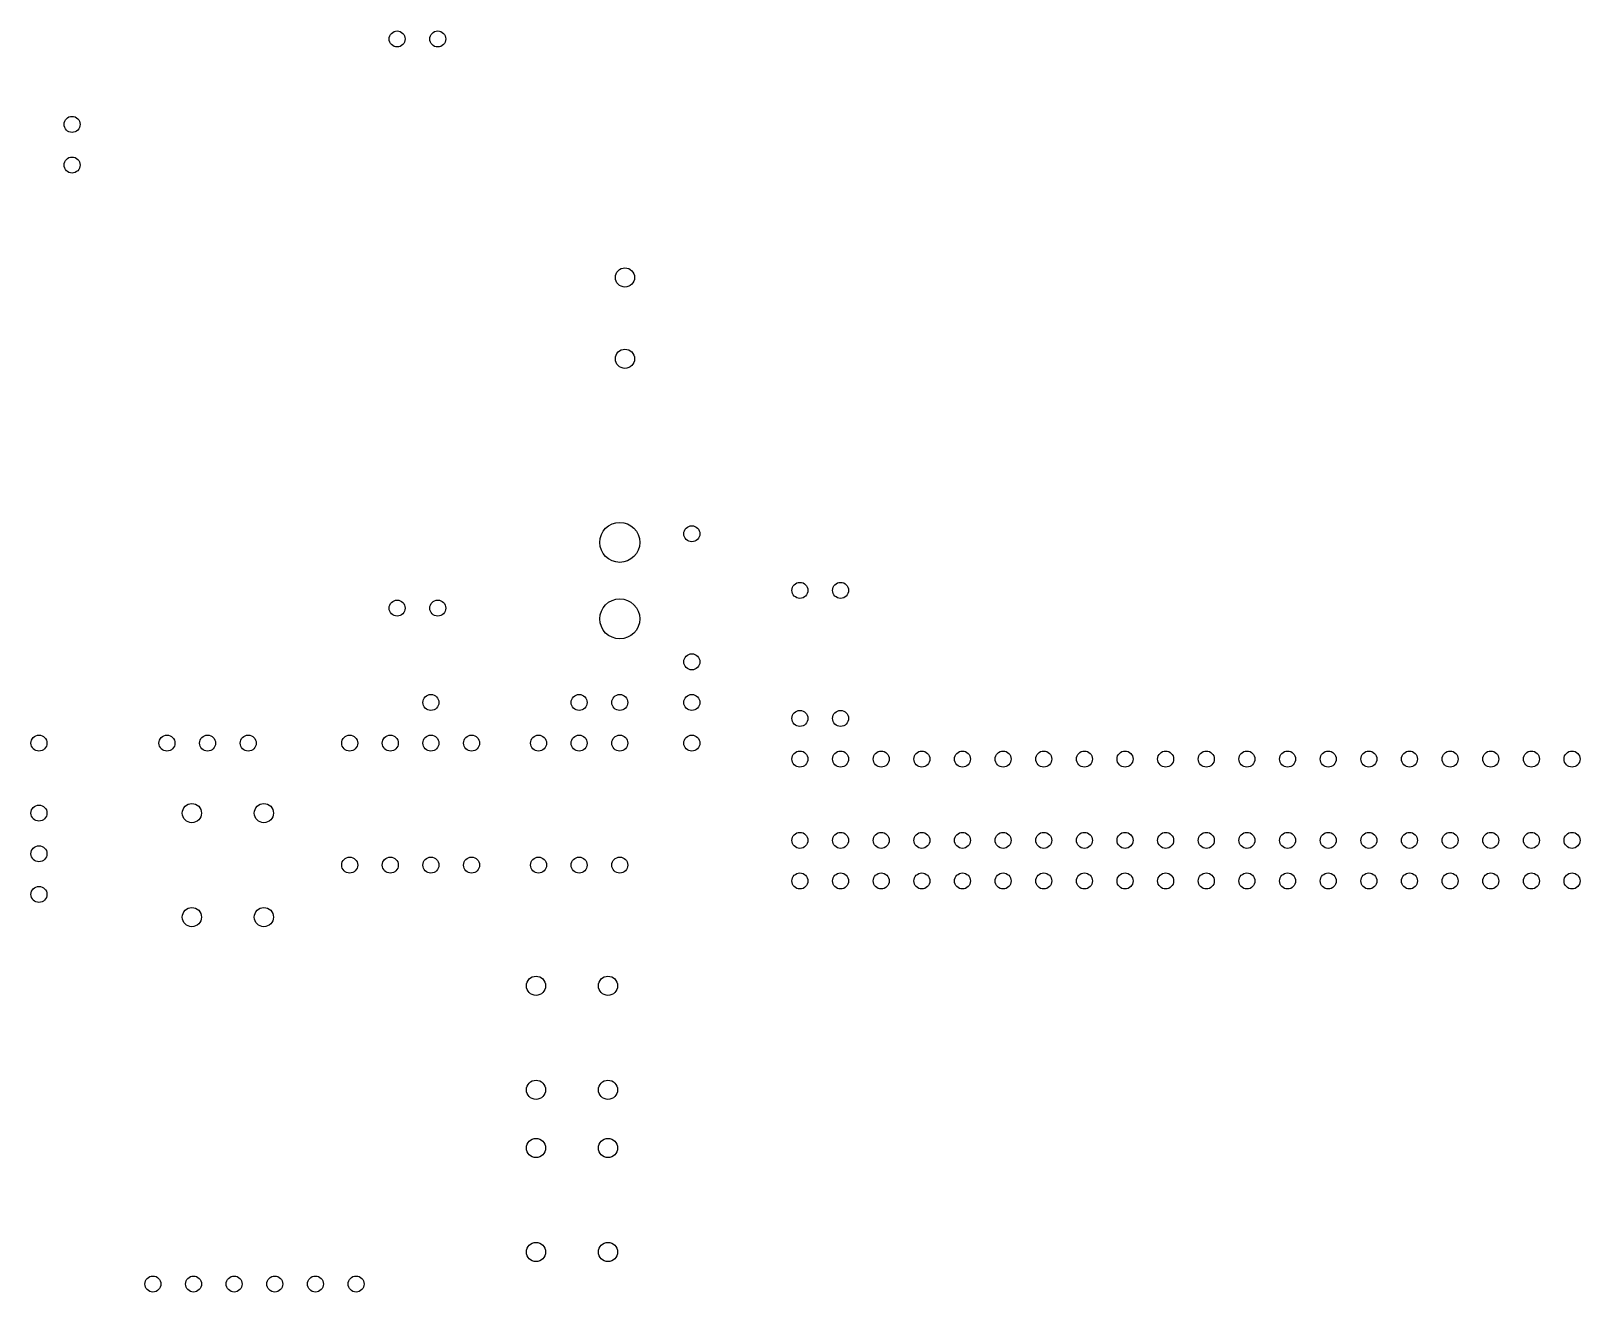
# Model space of a CAD drawing. Header units: millimetres. Extents: x 5.5 to 102.3, y 6.3 to 85.1.
import ezdxf

# ---------------------------------------------------------------- set-up
doc = ezdxf.new("R2010")
doc.units = ezdxf.units.MM
doc.header["$MEASUREMENT"] = 0
doc.layers.add('DRILLS', color=5, linetype='Continuous')

msp = doc.modelspace()

# ---------------------------------------------------------------- linework, layer by layer
at = {"layer": 'DRILLS'}
for centre, radius in [((28.387, 84.56), 0.5), ((30.927, 84.56), 0.5), ((8.067, 79.226), 0.5), ((8.067, 76.686), 0.5), ((42.627, 69.659), 0.6), ((42.627, 64.579), 0.6), ((42.304, 53.108), 1.25), ((46.807, 53.644), 0.5), ((53.564, 50.111), 0.5), ((56.104, 50.111), 0.5), ((28.387, 49), 0.5), ((30.927, 49), 0.5), ((42.304, 48.328), 1.25), ((46.807, 45.644), 0.5), ((30.5, 43.104), 0.5), ((39.764, 43.104), 0.5), ((42.304, 43.104), 0.5), ((46.807, 43.104), 0.5), ((53.564, 42.111), 0.5), ((56.104, 42.111), 0.5), ((6, 40.564), 0.5), ((14, 40.564), 0.5), ((16.54, 40.564), 0.5), ((19.08, 40.564), 0.5), ((25.42, 40.564), 0.5), ((27.96, 40.564), 0.5), ((30.5, 40.564), 0.5), ((33.04, 40.564), 0.5), ((37.224, 40.564), 0.5), ((39.764, 40.564), 0.5), ((42.304, 40.564), 0.5), ((46.807, 40.564), 0.5), ((53.564, 39.571), 0.5), ((56.104, 39.571), 0.5), ((58.644, 39.571), 0.5), ((61.184, 39.571), 0.5), ((63.724, 39.571), 0.5), ((66.264, 39.571), 0.5), ((68.804, 39.571), 0.5), ((71.344, 39.571), 0.5), ((73.884, 39.571), 0.5), ((76.424, 39.571), 0.5), ((78.964, 39.571), 0.5), ((81.504, 39.571), 0.5), ((84.044, 39.571), 0.5), ((86.584, 39.571), 0.5), ((89.124, 39.571), 0.5), ((91.664, 39.571), 0.5), ((94.204, 39.571), 0.5), ((96.744, 39.571), 0.5), ((99.284, 39.571), 0.5), ((101.824, 39.571), 0.5), ((15.56, 36.194), 0.6), ((20.06, 36.194), 0.6), ((6, 36.194), 0.5), ((53.564, 34.491), 0.5), ((56.104, 34.491), 0.5), ((58.644, 34.491), 0.5), ((61.184, 34.491), 0.5), ((63.724, 34.491), 0.5), ((66.264, 34.491), 0.5), ((68.804, 34.491), 0.5), ((71.344, 34.491), 0.5), ((73.884, 34.491), 0.5), ((76.424, 34.491), 0.5), ((78.964, 34.491), 0.5), ((81.504, 34.491), 0.5), ((84.044, 34.491), 0.5), ((86.584, 34.491), 0.5), ((89.124, 34.491), 0.5), ((91.664, 34.491), 0.5), ((94.204, 34.491), 0.5), ((96.744, 34.491), 0.5), ((99.284, 34.491), 0.5), ((101.824, 34.491), 0.5), ((6, 33.654), 0.5), ((25.42, 32.944), 0.5), ((27.96, 32.944), 0.5), ((30.5, 32.944), 0.5), ((33.04, 32.944), 0.5), ((37.224, 32.944), 0.5), ((39.764, 32.944), 0.5), ((42.304, 32.944), 0.5), ((53.564, 31.951), 0.5), ((56.104, 31.951), 0.5), ((58.644, 31.951), 0.5), ((61.184, 31.951), 0.5), ((63.724, 31.951), 0.5), ((66.264, 31.951), 0.5), ((68.804, 31.951), 0.5), ((71.344, 31.951), 0.5), ((73.884, 31.951), 0.5), ((76.424, 31.951), 0.5), ((78.964, 31.951), 0.5), ((81.504, 31.951), 0.5), ((84.044, 31.951), 0.5), ((86.584, 31.951), 0.5), ((89.124, 31.951), 0.5), ((91.664, 31.951), 0.5), ((94.204, 31.951), 0.5), ((96.744, 31.951), 0.5), ((99.284, 31.951), 0.5), ((101.824, 31.951), 0.5), ((6, 31.114), 0.5), ((15.56, 29.694), 0.6), ((20.06, 29.694), 0.6), ((37.067, 25.404), 0.6), ((41.567, 25.404), 0.6), ((37.067, 18.904), 0.6), ((41.567, 18.904), 0.6), ((37.067, 15.27), 0.6), ((41.567, 15.27), 0.6), ((37.067, 8.77), 0.6), ((41.567, 8.77), 0.6), ((13.12, 6.77), 0.5), ((15.66, 6.77), 0.5), ((18.2, 6.77), 0.5), ((20.74, 6.77), 0.5), ((23.28, 6.77), 0.5), ((25.82, 6.77), 0.5)]:
    msp.add_circle(centre, radius, dxfattribs=at)

doc.saveas('drawing.dxf')
